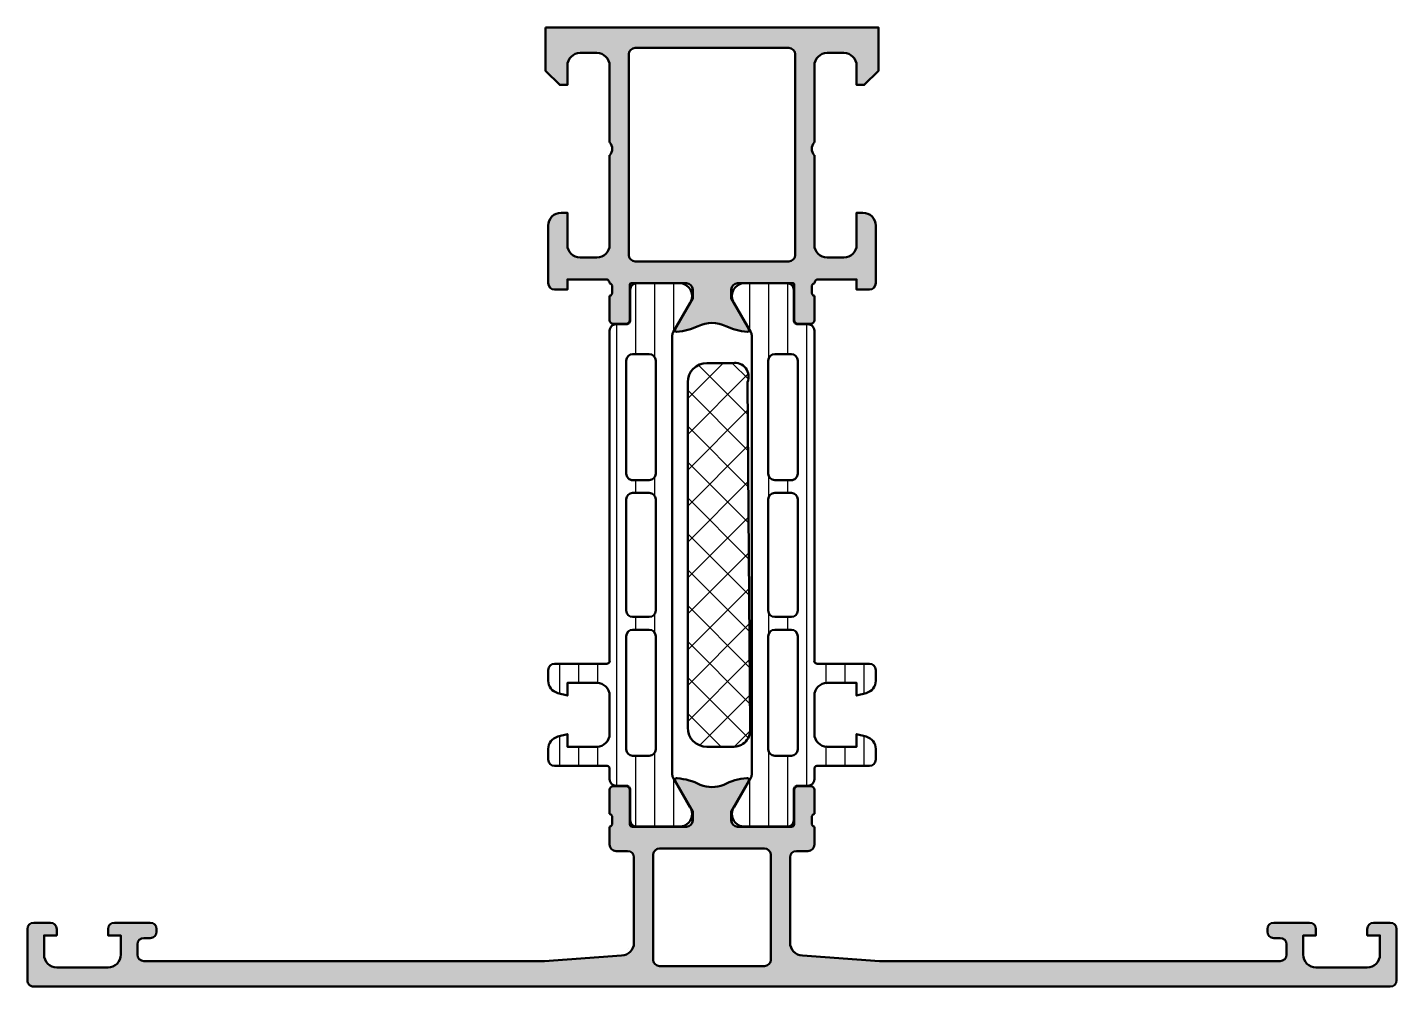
# Model space of a CAD drawing. Extents: x 0 to 107, y 0 to 75.
import ezdxf

# ---------------------------------------------------------------- set-up
doc = ezdxf.new("R2010")
doc.units = 0
for name, color, linetype, lineweight in [('0S-Alu contour', 7, 'Continuous', 50), ('0S-Alu hatch', 252, 'Continuous', 25), ('0S-Plastic contour', 254, 'Continuous', 50), ('0S-Plastic hatch', 253, 'Continuous', 25), ('0S-PT contour', 91, 'Continuous', 50), ('0S-PT hatch', 103, 'Continuous', 25)]:
    doc.layers.add(name, color=color, linetype=linetype, lineweight=lineweight)

# ---------------------------------------------------------------- blocks, each defined once
blk = doc.blocks.new('357490__4FD1E0D5_B835_42A0_99E2_AF206BE9A804_')
at = {"layer": '0S-Alu hatch'}
h = blk.add_hatch(color=256, dxfattribs=at)
edge = h.paths.add_edge_path()
edge.add_arc((46, 11.1), 0.5, 180, 270)
edge.add_line((46, 10.6), (46.9, 10.6))
edge.add_ellipse((46.9, 10.1), major_axis=(-0.5, 0), ratio=1, start_angle=180, end_angle=270, ccw=False)
edge.add_line((47.4, 10.1), (47.4, 3.42))
edge.add_ellipse((46.4, 3.43), major_axis=(-1, 0), ratio=1, start_angle=92.2039, end_angle=179.3332, ccw=False)
edge.add_line((46.44, 2.43), (40.4, 2))
edge.add_line((40.4, 2), (9.1, 2))
edge.add_ellipse((9.1, 2.5), major_axis=(-0.5, 0), ratio=1, start_angle=0, end_angle=90, ccw=False)
edge.add_line((8.6, 2.5), (8.6, 3.3))
edge.add_ellipse((9.1, 3.3), major_axis=(-0.5, 0), ratio=1, start_angle=270.004, end_angle=359.996, ccw=False)
edge.add_line((9.1, 3.8), (9.6, 3.8))
edge.add_arc((9.6, 4.3), 0.5, 270, 360)
edge.add_line((10.1, 4.3), (10.1, 4.5))
edge.add_arc((9.6, 4.5), 0.5, 0, 90)
edge.add_line((9.6, 5), (6.8, 5))
edge.add_arc((6.8, 4.5), 0.5, 90.0063, 179.9937)
edge.add_line((6.3, 4.5), (6.3, 4))
edge.add_line((6.3, 4), (7.3, 4))
edge.add_line((7.3, 4), (7.3, 2.5))
edge.add_ellipse((6.3, 2.5), major_axis=(-1, 0), ratio=1, start_angle=90, end_angle=180, ccw=False)
edge.add_line((6.3, 1.5), (2.3, 1.5))
edge.add_ellipse((2.3, 2.5), major_axis=(-1, 0), ratio=1, start_angle=0.0025, end_angle=89.9975, ccw=False)
edge.add_line((1.3, 2.5), (1.3, 4))
edge.add_line((1.3, 4), (2.3, 4))
edge.add_line((2.3, 4), (2.3, 4.5))
edge.add_arc((1.8, 4.5), 0.5, 0, 90)
edge.add_line((1.8, 5), (0.5, 5))
edge.add_arc((0.5, 4.5), 0.5, 90, 180)
edge.add_line((0, 4.5), (0, 0.5))
edge.add_arc((0.5, 0.5), 0.5, 180, 270.0015)
edge.add_line((0.5, 0), (106.5, 0))
edge.add_arc((106.5, 0.5), 0.5, 270, 360)
edge.add_line((107, 0.5), (107, 4.5))
edge.add_arc((106.5, 4.5), 0.5, 0, 90)
edge.add_line((106.5, 5), (105.2, 5))
edge.add_arc((105.2, 4.5), 0.5, 90, 180)
edge.add_line((104.7, 4.5), (104.7, 4))
edge.add_line((104.7, 4), (105.7, 4))
edge.add_line((105.7, 4), (105.7, 2.5))
edge.add_ellipse((104.7, 2.5), major_axis=(-1, 0), ratio=1, start_angle=90, end_angle=180, ccw=False)
edge.add_line((104.7, 1.5), (100.7, 1.5))
edge.add_ellipse((100.7, 2.5), major_axis=(-1, 0), ratio=1, start_angle=0, end_angle=90, ccw=False)
edge.add_line((99.7, 2.5), (99.7, 4))
edge.add_line((99.7, 4), (100.7, 4))
edge.add_line((100.7, 4), (100.7, 4.5))
edge.add_arc((100.2, 4.5), 0.5, 0, 90)
edge.add_line((100.2, 5), (97.4, 5))
edge.add_arc((97.4, 4.5), 0.5, 90, 180)
edge.add_line((96.9, 4.5), (96.9, 4.3))
edge.add_arc((97.4, 4.3), 0.5, 180, 270)
edge.add_line((97.4, 3.8), (97.9, 3.8))
edge.add_ellipse((97.9, 3.3), major_axis=(-0.5, 0), ratio=1, start_angle=180, end_angle=270, ccw=False)
edge.add_line((98.4, 3.3), (98.4, 2.5))
edge.add_ellipse((97.9, 2.5), major_axis=(-0.5, 0), ratio=1, start_angle=90, end_angle=180, ccw=False)
edge.add_line((97.9, 2), (66.6, 2))
edge.add_line((66.6, 2), (60.56, 2.43))
edge.add_ellipse((60.6, 3.43), major_axis=(-1, 0), ratio=1, start_angle=0, end_angle=87.7961, ccw=False)
edge.add_line((59.6, 3.43), (59.6, 10.1))
edge.add_ellipse((60.1, 10.1), major_axis=(-0.5, 0), ratio=1, start_angle=270, end_angle=360, ccw=False)
edge.add_line((60.1, 10.6), (61, 10.6))
edge.add_arc((61, 11.1), 0.5, 270, 360)
edge.add_line((61.5, 11.1), (61.5, 12.5))
edge.add_ellipse((61.58, 12.77), major_axis=(-0.279, 0), ratio=1, start_angle=-1.1625, end_angle=73.5754, ccw=False)
edge.add_line((61.3, 12.77), (61.3, 13.23))
edge.add_ellipse((61.58, 13.23), major_axis=(-0.279, 0), ratio=1, start_angle=-73.5754, end_angle=1.1629, ccw=False)
edge.add_line((61.5, 13.5), (61.5, 15.38))
edge.add_arc((61.2, 15.38), 0.3, 0, 90)
edge.add_line((61.2, 15.68), (60.22, 15.68))
edge.add_arc((60.22, 15.38), 0.3, 90, 180)
edge.add_line((59.92, 15.38), (59.92, 12.7))
edge.add_ellipse((59.72, 12.7), major_axis=(-0.2, 0), ratio=1, start_angle=90, end_angle=180, ccw=False)
edge.add_line((59.72, 12.5), (55.5, 12.5))
edge.add_ellipse((55.5, 13), major_axis=(-0.5, 0), ratio=1, start_angle=0, end_angle=90, ccw=False)
edge.add_line((55, 13), (55, 13.7))
edge.add_line((55, 13.7), (56.39, 16.1))
edge.add_arc((56.26, 16.16), 0.137, 334.9501, 464.9239)
edge.add_arc((56.66, 11.3), 5.02, 94.9768, 116.5946)
edge.add_ellipse((53.5, 18), major_axis=(-2.4, 0), ratio=1, start_angle=67.5, end_angle=112.5, ccw=False)
edge.add_arc((50.38, 11.44), 4.87, 63.0715, 85.3566)
edge.add_arc((50.73, 16.16), 0.135, 73.6284, 206.4975)
edge.add_line((50.61, 16.1), (52, 13.7))
edge.add_line((52, 13.7), (52, 13))
edge.add_ellipse((51.5, 13), major_axis=(-0.5, 0), ratio=1, start_angle=90.0001, end_angle=180, ccw=False)
edge.add_line((51.5, 12.5), (47.28, 12.5))
edge.add_ellipse((47.28, 12.7), major_axis=(-0.2, 0), ratio=1, start_angle=0, end_angle=90.0001, ccw=False)
edge.add_line((47.08, 12.7), (47.08, 15.38))
edge.add_arc((46.78, 15.38), 0.3, 0, 90)
edge.add_line((46.78, 15.68), (45.8, 15.68))
edge.add_arc((45.8, 15.38), 0.3, 90, 180)
edge.add_line((45.5, 15.38), (45.5, 13.5))
edge.add_ellipse((45.42, 13.23), major_axis=(-0.279, 0), ratio=1, start_angle=178.8371, end_angle=253.5754, ccw=False)
edge.add_line((45.7, 13.23), (45.7, 12.77))
edge.add_ellipse((45.42, 12.77), major_axis=(-0.279, 0), ratio=1, start_angle=106.4246, end_angle=181.1625, ccw=False)
edge.add_line((45.5, 12.5), (45.5, 11.1))
edge = h.paths.add_edge_path()
edge.add_line((48.9, 2.1), (48.9, 10.3))
edge.add_ellipse((49.4, 10.3), major_axis=(-0.5, 0), ratio=1, start_angle=270, end_angle=360, ccw=False)
edge.add_line((49.4, 10.8), (57.6, 10.8))
edge.add_ellipse((57.6, 10.3), major_axis=(-0.5, 0), ratio=1, start_angle=180, end_angle=270, ccw=False)
edge.add_line((58.1, 10.3), (58.1, 2.1))
edge.add_ellipse((57.6, 2.1), major_axis=(-0.5, 0), ratio=1, start_angle=90, end_angle=180, ccw=False)
edge.add_line((57.6, 1.6), (49.4, 1.6))
edge.add_ellipse((49.4, 2.1), major_axis=(-0.5, 0), ratio=1, start_angle=0, end_angle=90, ccw=False)
at = {"layer": '0S-Alu contour', "color": 7}
for points in [[(50.61, 16.1), (52, 13.7), (52, 13)], [(55, 13), (55, 13.7), (56.39, 16.1)], [(45.5, 15.38), (45.5, 13.5)], [(46.78, 15.68), (45.8, 15.68)], [(47.08, 12.7), (47.08, 15.38)], [(59.92, 15.38), (59.92, 12.7)], [(61.2, 15.68), (60.22, 15.68)], [(61.5, 13.5), (61.5, 15.38)], [(45.7, 13.23), (45.7, 12.77)], [(61.3, 12.77), (61.3, 13.23)], [(45.5, 12.5), (45.5, 11.1)], [(51.5, 12.5), (47.28, 12.5)], [(59.72, 12.5), (55.5, 12.5)], [(61.5, 11.1), (61.5, 12.5)], [(49.4, 10.8), (57.6, 10.8)], [(46, 10.6), (46.9, 10.6)], [(47.4, 10.1), (47.4, 3.42)], [(48.9, 2.1), (48.9, 10.3)], [(58.1, 10.3), (58.1, 2.1)], [(59.6, 3.43), (59.6, 10.1)], [(60.1, 10.6), (61, 10.6)], [(0, 4.5), (0, 0.5)], [(1.8, 5), (0.5, 5)], [(1.3, 2.5), (1.3, 4), (2.3, 4), (2.3, 4.5)], [(6.3, 4.5), (6.3, 4), (7.3, 4), (7.3, 2.5)], [(9.6, 5), (6.8, 5)], [(10.1, 4.3), (10.1, 4.5)], [(96.9, 4.5), (96.9, 4.3)], [(100.2, 5), (97.4, 5)], [(99.7, 2.5), (99.7, 4), (100.7, 4), (100.7, 4.5)], [(104.7, 4.5), (104.7, 4), (105.7, 4), (105.7, 2.5)], [(106.5, 5), (105.2, 5)], [(107, 0.5), (107, 4.5)], [(8.6, 2.5), (8.6, 3.3)], [(9.1, 3.8), (9.6, 3.8)], [(97.4, 3.8), (97.9, 3.8)], [(98.4, 3.3), (98.4, 2.5)], [(46.44, 2.43), (40.4, 2), (9.1, 2)], [(97.9, 2), (66.6, 2), (60.56, 2.43)], [(6.3, 1.5), (2.3, 1.5)], [(57.6, 1.6), (49.4, 1.6)], [(104.7, 1.5), (100.7, 1.5)], [(0.5, 0), (106.5, 0)]]:
    blk.add_lwpolyline(points, dxfattribs=at)
for centre, radius, start, end in [((50.73, 16.16), 0.135, 73.6284, 206.4975), ((50.38, 11.44), 4.87, 63.0715, 85.3566), ((56.66, 11.3), 5.02, 94.9768, 116.5946), ((56.26, 16.16), 0.137, 334.9501, 104.9239), ((45.8, 15.38), 0.3, 90, 180), ((46.78, 15.38), 0.3, 0, 90), ((60.22, 15.38), 0.3, 90, 180), ((61.2, 15.38), 0.3, 0, 90), ((46, 11.1), 0.5, 180, 270), ((61, 11.1), 0.5, 270, 0), ((0.5, 4.5), 0.5, 90, 180), ((1.8, 4.5), 0.5, 0, 90), ((6.8, 4.5), 0.5, 90.0063, 179.9937), ((9.6, 4.5), 0.5, 0, 90), ((9.6, 4.3), 0.5, 270, 0), ((97.4, 4.5), 0.5, 90, 180), ((97.4, 4.3), 0.5, 180, 270), ((100.2, 4.5), 0.5, 0, 90), ((105.2, 4.5), 0.5, 90, 180), ((106.5, 4.5), 0.5, 0, 90), ((0.5, 0.5), 0.5, 180, 270.0015), ((106.5, 0.5), 0.5, 270, 0)]:
    blk.add_arc(centre, radius, start, end, dxfattribs=at)
at = {"layer": '0S-Alu contour', "color": 7, "extrusion": (0, 0, -1)}
for centre, radius, start, end in [((-53.5, 18), 2.4, 247.5, 292.5), ((-45.42, 13.23), 0.279, 106.4246, 181.1629), ((-51.5, 13), 0.5, 180, 269.9999), ((-55.5, 13), 0.5, 270, 0), ((-61.58, 13.23), 0.279, 358.8371, 73.5754), ((-45.42, 12.77), 0.279, 178.8375, 253.5754), ((-47.28, 12.7), 0.2, 269.9999, 0), ((-59.72, 12.7), 0.2, 180, 270), ((-61.58, 12.77), 0.279, 286.4246, 1.1625), ((-49.4, 10.3), 0.5, 0, 90), ((-57.6, 10.3), 0.5, 90, 180), ((-46.9, 10.1), 0.5, 90, 180), ((-60.1, 10.1), 0.5, 0, 90), ((-9.1, 3.3), 0.5, 0.004, 89.996), ((-46.4, 3.43), 1, 180.6668, 267.7961), ((-60.6, 3.43), 1, 272.2039, 0), ((-97.9, 3.3), 0.5, 90, 180), ((-2.3, 2.5), 1, 270.0025, 359.9975), ((-6.3, 2.5), 1, 180, 270), ((-9.1, 2.5), 0.5, 270, 0), ((-97.9, 2.5), 0.5, 180, 270), ((-100.7, 2.5), 1, 270, 0), ((-104.7, 2.5), 1, 180, 270), ((-49.4, 2.1), 0.5, 270, 0), ((-57.6, 2.1), 0.5, 180, 270)]:
    blk.add_arc(centre, radius, start, end, dxfattribs=at)
blk = doc.blocks.new('284027__594033E1_4A6B_4FFE_96AC_2A7843C08947___820F5DB9_46E0_44D7_868A_A08F9F02D66C_')
at = {"layer": '0S-Plastic hatch'}
h = blk.add_hatch(dxfattribs=at)
h.set_pattern_fill('ANSI31', color=256, scale=0.468, angle=45, style=0)
edge = h.paths.add_edge_path()
edge.add_line((56.6, 50.93), (56.6, 16.57))
edge.add_ellipse((56.1, 16.57), major_axis=(-0.5, 0), ratio=1, start_angle=150.0021, end_angle=180.0018, ccw=False)
edge.add_line((56.53, 16.32), (55.22, 14.04))
edge.add_arc((56.06, 13.5), 1, 147.2751, 261.8205)
edge.add_line((55.91, 12.51), (59.39, 12.51))
edge.add_arc((59.39, 13.01), 0.5, 270.0021, 360.01)
edge.add_line((59.89, 13.01), (59.89, 15.41))
edge.add_ellipse((60.19, 15.41), major_axis=(-0.3, 0), ratio=1, start_angle=-89.998, end_angle=0.01, ccw=False)
edge.add_line((60.19, 15.71), (61, 15.71))
edge.add_arc((61, 16.21), 0.5, 270.002, 360.0024)
edge.add_line((61.5, 16.21), (61.5, 17.05))
edge.add_ellipse((61.7, 17.05), major_axis=(-0.2, 0), ratio=1, start_angle=270, end_angle=360, ccw=False)
edge.add_line((61.7, 17.25), (65.8, 17.25))
edge.add_arc((65.8, 17.75), 0.5, 270, 360)
edge.add_line((66.3, 17.75), (66.3, 18.58))
edge.add_arc((65.3, 18.58), 1, 0, 75)
edge.add_line((65.56, 19.55), (64.8, 19.75))
edge.add_line((64.8, 19.75), (64.8, 18.75))
edge.add_line((64.8, 18.75), (62.5, 18.75))
edge.add_ellipse((62.5, 19.76), major_axis=(-1, 0), ratio=1, start_angle=0.2341, end_angle=89.9025, ccw=False)
edge.add_line((61.5, 19.75), (61.5, 22.75))
edge.add_ellipse((62.5, 22.75), major_axis=(-1, 0), ratio=1, start_angle=270.0975, end_angle=359.7701, ccw=False)
edge.add_line((62.5, 23.75), (64.8, 23.75))
edge.add_line((64.8, 23.75), (64.8, 22.75))
edge.add_line((64.8, 22.75), (65.56, 22.95))
edge.add_arc((65.3, 23.92), 1, 285, 360)
edge.add_line((66.3, 23.92), (66.3, 24.75))
edge.add_arc((65.8, 24.75), 0.5, 0, 90)
edge.add_line((65.8, 25.25), (61.7, 25.25))
edge.add_ellipse((61.7, 25.46), major_axis=(-0.204, 0), ratio=1, start_angle=1.1559, end_angle=89.5149, ccw=False)
edge.add_line((61.5, 25.45), (61.5, 51.29))
edge.add_arc((61, 51.29), 0.5, 0.0001, 90.002)
edge.add_line((61, 51.79), (60.19, 51.79))
edge.add_ellipse((60.19, 52.09), major_axis=(-0.3, 0), ratio=1, start_angle=-0.0058, end_angle=90.002, ccw=False)
edge.add_line((59.89, 52.09), (59.89, 54.49))
edge.add_arc((59.39, 54.49), 0.5, 359.9942, 450.0021)
edge.add_line((59.39, 54.99), (55.91, 54.99))
edge.add_arc((56.06, 54), 1, 98.1837, 212.7291)
edge.add_line((55.21, 53.46), (56.53, 51.18))
edge.add_ellipse((56.1, 50.93), major_axis=(-0.5, 0), ratio=1, start_angle=180.0018, end_angle=210.0021, ccw=False)
edge = h.paths.add_edge_path()
edge.add_ellipse((58.4, 48.95), major_axis=(-0.5, 0), ratio=1, start_angle=270, end_angle=360, ccw=False)
edge.add_line((58.4, 49.45), (59.7, 49.45))
edge.add_ellipse((59.7, 48.95), major_axis=(-0.5, 0), ratio=1, start_angle=180, end_angle=270, ccw=False)
edge.add_line((60.2, 48.95), (60.2, 40.1))
edge.add_ellipse((59.7, 40.1), major_axis=(-0.5, 0), ratio=1, start_angle=89.9981, end_angle=180, ccw=False)
edge.add_line((59.7, 39.6), (58.4, 39.6))
edge.add_ellipse((58.4, 40.1), major_axis=(-0.5, 0), ratio=1, start_angle=0, end_angle=90, ccw=False)
edge.add_line((57.9, 40.1), (57.9, 48.95))
edge = h.paths.add_edge_path()
edge.add_line((57.9, 29.4), (57.9, 38.1))
edge.add_ellipse((58.4, 38.1), major_axis=(-0.5, 0), ratio=1, start_angle=270, end_angle=360, ccw=False)
edge.add_line((58.4, 38.6), (59.7, 38.6))
edge.add_ellipse((59.7, 38.1), major_axis=(-0.5, 0), ratio=1, start_angle=180, end_angle=270, ccw=False)
edge.add_line((60.2, 38.1), (60.2, 29.4))
edge.add_ellipse((59.7, 29.4), major_axis=(-0.5, 0), ratio=1, start_angle=90, end_angle=180, ccw=False)
edge.add_line((59.7, 28.9), (58.4, 28.9))
edge.add_ellipse((58.4, 29.4), major_axis=(-0.5, 0), ratio=1, start_angle=0, end_angle=90, ccw=False)
edge = h.paths.add_edge_path()
edge.add_line((57.9, 18.55), (57.9, 27.4))
edge.add_ellipse((58.4, 27.4), major_axis=(-0.5, 0), ratio=1, start_angle=270, end_angle=360, ccw=False)
edge.add_line((58.4, 27.9), (59.7, 27.9))
edge.add_ellipse((59.7, 27.4), major_axis=(-0.5, 0), ratio=1, start_angle=180, end_angle=270, ccw=False)
edge.add_line((60.2, 27.4), (60.2, 18.55))
edge.add_ellipse((59.7, 18.55), major_axis=(-0.5, 0), ratio=1, start_angle=90, end_angle=180, ccw=False)
edge.add_line((59.7, 18.05), (58.4, 18.05))
edge.add_ellipse((58.4, 18.55), major_axis=(-0.5, 0), ratio=1, start_angle=0, end_angle=90, ccw=False)
at = {"layer": '0S-Alu contour', "color": 7}
for points in [[(58.4, 49.45), (59.7, 49.45)], [(57.9, 40.1), (57.9, 48.95)], [(60.2, 48.95), (60.2, 40.1)], [(59.7, 39.6), (58.4, 39.6)], [(58.4, 38.6), (59.7, 38.6)], [(57.9, 29.4), (57.9, 38.1)], [(60.2, 38.1), (60.2, 29.4)], [(59.7, 28.9), (58.4, 28.9)], [(58.4, 27.9), (59.7, 27.9)], [(57.9, 18.55), (57.9, 27.4)], [(60.2, 27.4), (60.2, 18.55)], [(59.7, 18.05), (58.4, 18.05)]]:
    blk.add_lwpolyline(points, dxfattribs=at)
at = {"layer": '0S-Alu contour', "color": 7, "extrusion": (0, 0, -1)}
for centre, start, end in [((-58.4, 48.95), 0, 90), ((-59.7, 48.95), 90, 180), ((-58.4, 40.1), 270, 0), ((-59.7, 40.1), 180, 270.0019), ((-58.4, 38.1), 0, 90), ((-59.7, 38.1), 90, 180), ((-58.4, 29.4), 270, 0), ((-59.7, 29.4), 180, 270), ((-58.4, 27.4), 0, 90), ((-59.7, 27.4), 90, 180), ((-58.4, 18.55), 270, 0), ((-59.7, 18.55), 180, 270)]:
    blk.add_arc(centre, 0.5, start, end, dxfattribs=at)
at = {"layer": '0S-Plastic contour', "color": 7}
for points in [[(59.39, 54.99), (55.91, 54.99)], [(59.89, 52.09), (59.89, 54.49)], [(55.21, 53.46), (56.53, 51.18)], [(61, 51.79), (60.19, 51.79)], [(56.6, 50.93), (56.6, 16.57)], [(61.5, 25.45), (61.5, 51.29)], [(65.8, 25.25), (61.7, 25.25)], [(66.3, 23.92), (66.3, 24.75)], [(62.5, 23.75), (64.8, 23.75), (64.8, 22.75), (65.56, 22.95)], [(61.5, 19.75), (61.5, 22.75)], [(65.56, 19.55), (64.8, 19.75), (64.8, 18.75), (62.5, 18.75)], [(66.3, 17.75), (66.3, 18.58)], [(61.7, 17.25), (65.8, 17.25)], [(56.53, 16.32), (55.22, 14.04)], [(61.5, 16.21), (61.5, 17.05)], [(59.89, 13.01), (59.89, 15.41)], [(60.19, 15.71), (61, 15.71)], [(55.91, 12.51), (59.39, 12.51)]]:
    blk.add_lwpolyline(points, dxfattribs=at)
for centre, radius, start, end in [((56.06, 54), 1, 98.1837, 212.7291), ((59.39, 54.49), 0.5, 359.9942, 90.0021), ((61, 51.29), 0.5, 0.0001, 90.002), ((65.8, 24.75), 0.5, 0, 90), ((65.3, 23.92), 1, 285, 0), ((65.3, 18.58), 1, 0, 75), ((65.8, 17.75), 0.5, 270, 0), ((61, 16.21), 0.5, 270.002, 0.0024), ((56.06, 13.5), 1, 147.2751, 261.8205), ((59.39, 13.01), 0.5, 270.0021, 0.01)]:
    blk.add_arc(centre, radius, start, end, dxfattribs=at)
at = {"layer": '0S-Plastic contour', "color": 7, "extrusion": (0, 0, -1)}
for centre, radius, start, end in [((-60.19, 52.09), 0.3, 269.998, 0.0058), ((-56.1, 50.93), 0.5, 149.9979, 179.9982), ((-61.7, 25.46), 0.204, 270.4851, 358.8441), ((-62.5, 22.75), 1, 0.2299, 89.9025), ((-62.5, 19.76), 1, 270.0975, 359.7659), ((-61.7, 17.05), 0.2, 0, 90), ((-56.1, 16.57), 0.5, 179.9982, 209.9979), ((-60.19, 15.41), 0.3, 359.99, 89.998)]:
    blk.add_arc(centre, radius, start, end, dxfattribs=at)
blk = doc.blocks.new('284027__5D5212AD_F1CE_4402_9CA4_76E02D1E4735___3F1AD504_7A04_415C_A891_40E88EA0BA41_')
at = {"layer": '0S-Plastic hatch'}
h = blk.add_hatch(dxfattribs=at)
h.set_pattern_fill('ANSI31', color=256, scale=0.468, angle=45, style=0)
edge = h.paths.add_edge_path()
edge.add_line((45.5, 51.29), (45.5, 25.45))
edge.add_ellipse((45.3, 25.46), major_axis=(-0.204, 0), ratio=1, start_angle=90.4851, end_angle=178.8441, ccw=False)
edge.add_line((45.3, 25.25), (41.2, 25.25))
edge.add_arc((41.2, 24.75), 0.5, 90, 180)
edge.add_line((40.7, 24.75), (40.7, 23.92))
edge.add_arc((41.7, 23.92), 1, 180, 255)
edge.add_line((41.44, 22.95), (42.2, 22.75))
edge.add_line((42.2, 22.75), (42.2, 23.75))
edge.add_line((42.2, 23.75), (44.5, 23.75))
edge.add_ellipse((44.5, 22.75), major_axis=(-1, 0), ratio=1, start_angle=180.2299, end_angle=269.9025, ccw=False)
edge.add_line((45.5, 22.75), (45.5, 19.75))
edge.add_ellipse((44.5, 19.76), major_axis=(-1, 0), ratio=1, start_angle=90.0975, end_angle=179.7659, ccw=False)
edge.add_line((44.5, 18.75), (42.2, 18.75))
edge.add_line((42.2, 18.75), (42.2, 19.75))
edge.add_line((42.2, 19.75), (41.44, 19.55))
edge.add_arc((41.7, 18.58), 1, 105, 180)
edge.add_line((40.7, 18.58), (40.7, 17.75))
edge.add_arc((41.2, 17.75), 0.5, 180, 270)
edge.add_line((41.2, 17.25), (45.3, 17.25))
edge.add_ellipse((45.3, 17.05), major_axis=(-0.2, 0), ratio=1, start_angle=180, end_angle=270, ccw=False)
edge.add_line((45.5, 17.05), (45.5, 16.21))
edge.add_arc((46, 16.21), 0.5, 179.9976, 269.998)
edge.add_line((46, 15.71), (46.81, 15.71))
edge.add_ellipse((46.81, 15.41), major_axis=(-0.3, 0), ratio=1, start_angle=179.99, end_angle=269.998, ccw=False)
edge.add_line((47.11, 15.41), (47.11, 13.01))
edge.add_arc((47.61, 13.01), 0.5, 179.99, 269.9979)
edge.add_line((47.61, 12.51), (51.09, 12.51))
edge.add_arc((50.94, 13.5), 1, 278.1795, 392.7249)
edge.add_line((51.78, 14.04), (50.47, 16.32))
edge.add_ellipse((50.9, 16.57), major_axis=(-0.5, 0), ratio=1, start_angle=-0.0018, end_angle=29.9979, ccw=False)
edge.add_line((50.4, 16.57), (50.4, 50.93))
edge.add_ellipse((50.9, 50.93), major_axis=(-0.5, 0), ratio=1, start_angle=329.9979, end_angle=359.9982, ccw=False)
edge.add_line((50.47, 51.18), (51.79, 53.46))
edge.add_arc((50.94, 54), 1, 327.2709, 441.8163)
edge.add_line((51.09, 54.99), (47.61, 54.99))
edge.add_arc((47.61, 54.49), 0.5, 89.9979, 180.0058)
edge.add_line((47.11, 54.49), (47.11, 52.09))
edge.add_ellipse((46.81, 52.09), major_axis=(-0.3, 0), ratio=1, start_angle=89.998, end_angle=180.0058, ccw=False)
edge.add_line((46.81, 51.79), (46, 51.79))
edge.add_arc((46, 51.29), 0.5, 89.998, 179.9999)
edge = h.paths.add_edge_path()
edge.add_line((46.8, 40.1), (46.8, 48.95))
edge.add_ellipse((47.3, 48.95), major_axis=(-0.5, 0), ratio=1, start_angle=270, end_angle=360, ccw=False)
edge.add_line((47.3, 49.45), (48.6, 49.45))
edge.add_ellipse((48.6, 48.95), major_axis=(-0.5, 0), ratio=1, start_angle=180, end_angle=270, ccw=False)
edge.add_line((49.1, 48.95), (49.1, 40.1))
edge.add_ellipse((48.6, 40.1), major_axis=(-0.5, 0), ratio=1, start_angle=90, end_angle=180, ccw=False)
edge.add_line((48.6, 39.6), (47.3, 39.6))
edge.add_ellipse((47.3, 40.1), major_axis=(-0.5, 0), ratio=1, start_angle=0, end_angle=90.0019, ccw=False)
edge = h.paths.add_edge_path()
edge.add_ellipse((47.3, 29.4), major_axis=(-0.5, 0), ratio=1, start_angle=0, end_angle=90, ccw=False)
edge.add_line((46.8, 29.4), (46.8, 38.1))
edge.add_ellipse((47.3, 38.1), major_axis=(-0.5, 0), ratio=1, start_angle=270, end_angle=360, ccw=False)
edge.add_line((47.3, 38.6), (48.6, 38.6))
edge.add_ellipse((48.6, 38.1), major_axis=(-0.5, 0), ratio=1, start_angle=180, end_angle=270, ccw=False)
edge.add_line((49.1, 38.1), (49.1, 29.4))
edge.add_ellipse((48.6, 29.4), major_axis=(-0.5, 0), ratio=1, start_angle=90, end_angle=180, ccw=False)
edge.add_line((48.6, 28.9), (47.3, 28.9))
edge = h.paths.add_edge_path()
edge.add_line((49.1, 27.4), (49.1, 18.55))
edge.add_ellipse((48.6, 18.55), major_axis=(-0.5, 0), ratio=1, start_angle=90, end_angle=180, ccw=False)
edge.add_line((48.6, 18.05), (47.3, 18.05))
edge.add_ellipse((47.3, 18.55), major_axis=(-0.5, 0), ratio=1, start_angle=0, end_angle=90, ccw=False)
edge.add_line((46.8, 18.55), (46.8, 27.4))
edge.add_ellipse((47.3, 27.4), major_axis=(-0.5, 0), ratio=1, start_angle=270, end_angle=360, ccw=False)
edge.add_line((47.3, 27.9), (48.6, 27.9))
edge.add_ellipse((48.6, 27.4), major_axis=(-0.5, 0), ratio=1, start_angle=180, end_angle=270, ccw=False)
at = {"layer": '0S-Alu contour', "color": 7}
for points in [[(47.3, 49.45), (48.6, 49.45)], [(46.8, 40.1), (46.8, 48.95)], [(49.1, 48.95), (49.1, 40.1)], [(48.6, 39.6), (47.3, 39.6)], [(47.3, 38.6), (48.6, 38.6)], [(46.8, 29.4), (46.8, 38.1)], [(49.1, 38.1), (49.1, 29.4)], [(48.6, 28.9), (47.3, 28.9)], [(47.3, 27.9), (48.6, 27.9)], [(46.8, 18.55), (46.8, 27.4)], [(49.1, 27.4), (49.1, 18.55)], [(48.6, 18.05), (47.3, 18.05)]]:
    blk.add_lwpolyline(points, dxfattribs=at)
at = {"layer": '0S-Alu contour', "color": 7, "extrusion": (0, 0, -1)}
for centre, start, end in [((-47.3, 48.95), 0, 90), ((-48.6, 48.95), 90, 180), ((-47.3, 40.1), 269.9981, 0), ((-48.6, 40.1), 180, 270), ((-47.3, 38.1), 0, 90), ((-48.6, 38.1), 90, 180), ((-47.3, 29.4), 270, 0), ((-48.6, 29.4), 180, 270), ((-47.3, 27.4), 0, 90), ((-48.6, 27.4), 90, 180), ((-47.3, 18.55), 270, 0), ((-48.6, 18.55), 180, 270)]:
    blk.add_arc(centre, 0.5, start, end, dxfattribs=at)
at = {"layer": '0S-Plastic contour', "color": 7}
for points in [[(51.09, 54.99), (47.61, 54.99)], [(47.11, 54.49), (47.11, 52.09)], [(50.47, 51.18), (51.79, 53.46)], [(46.81, 51.79), (46, 51.79)], [(45.5, 51.29), (45.5, 25.45)], [(50.4, 16.57), (50.4, 50.93)], [(40.7, 24.75), (40.7, 23.92)], [(45.3, 25.25), (41.2, 25.25)], [(41.44, 22.95), (42.2, 22.75), (42.2, 23.75), (44.5, 23.75)], [(45.5, 22.75), (45.5, 19.75)], [(44.5, 18.75), (42.2, 18.75), (42.2, 19.75), (41.44, 19.55)], [(40.7, 18.58), (40.7, 17.75)], [(41.2, 17.25), (45.3, 17.25)], [(45.5, 17.05), (45.5, 16.21)], [(51.78, 14.04), (50.47, 16.32)], [(46, 15.71), (46.81, 15.71)], [(47.11, 15.41), (47.11, 13.01)], [(47.61, 12.51), (51.09, 12.51)]]:
    blk.add_lwpolyline(points, dxfattribs=at)
for centre, radius, start, end in [((47.61, 54.49), 0.5, 89.9979, 180.0058), ((50.94, 54), 1, 327.2709, 81.8163), ((46, 51.29), 0.5, 89.998, 179.9999), ((41.2, 24.75), 0.5, 90, 180), ((41.7, 23.92), 1, 180, 255), ((41.7, 18.58), 1, 105, 180), ((41.2, 17.75), 0.5, 180, 270), ((46, 16.21), 0.5, 179.9976, 269.998), ((50.94, 13.5), 1, 278.1795, 32.7249), ((47.61, 13.01), 0.5, 179.99, 269.9979)]:
    blk.add_arc(centre, radius, start, end, dxfattribs=at)
at = {"layer": '0S-Plastic contour', "color": 7, "extrusion": (0, 0, -1)}
for centre, radius, start, end in [((-46.81, 52.09), 0.3, 179.9942, 270.002), ((-50.9, 50.93), 0.5, 0.0018, 30.0021), ((-45.3, 25.46), 0.204, 181.1559, 269.5149), ((-44.5, 22.75), 1, 90.0975, 179.7701), ((-44.5, 19.76), 1, 180.2341, 269.9025), ((-45.3, 17.05), 0.2, 90, 180), ((-50.9, 16.57), 0.5, 330.0021, 0.0018), ((-46.81, 15.41), 0.3, 90.002, 180.01)]:
    blk.add_arc(centre, radius, start, end, dxfattribs=at)
blk = doc.blocks.new('345280__B96774F8_BD07_48FE_AABF_AD569EFC9753_')
at = {"layer": '0S-Alu hatch'}
h = blk.add_hatch(color=256, dxfattribs=at)
edge = h.paths.add_edge_path()
edge.add_line((40.5, 75), (40.5, 71.6))
edge.add_line((40.5, 71.6), (41.6, 70.5))
edge.add_line((41.6, 70.5), (42.2, 70.5))
edge.add_line((42.2, 70.5), (42.2, 72))
edge.add_ellipse((43.2, 72), major_axis=(-1, 0), ratio=1, start_angle=270, end_angle=360, ccw=False)
edge.add_line((43.2, 73), (44.5, 73))
edge.add_ellipse((44.5, 72), major_axis=(-1, 0), ratio=1, start_angle=180, end_angle=269.9969, ccw=False)
edge.add_line((45.5, 72), (45.5, 66))
edge.add_ellipse((44.98, 65.5), major_axis=(-0.725, 0), ratio=1, start_angle=136.3884, end_angle=223.6116, ccw=False)
edge.add_line((45.5, 65), (45.5, 58))
edge.add_ellipse((44.5, 58), major_axis=(-1, 0), ratio=1, start_angle=90, end_angle=180, ccw=False)
edge.add_line((44.5, 57), (43.2, 57))
edge.add_ellipse((43.2, 58), major_axis=(-1, 0), ratio=1, start_angle=0, end_angle=90, ccw=False)
edge.add_line((42.2, 58), (42.2, 60.5))
edge.add_line((42.2, 60.5), (41.7, 60.5))
edge.add_arc((41.7, 59.5), 1, 90, 180.0008)
edge.add_line((40.7, 59.5), (40.7, 55))
edge.add_arc((41.2, 55), 0.5, 180.0008, 269.9996)
edge.add_line((41.2, 54.5), (42.2, 54.5))
edge.add_line((42.2, 54.5), (42.2, 55.3))
edge.add_line((42.2, 55.3), (45.2, 55.3))
edge.add_ellipse((45.2, 55), major_axis=(-0.3, 0), ratio=1, start_angle=180, end_angle=270.0359, ccw=False)
edge.add_ellipse((45.42, 54.73), major_axis=(-0.279, 0), ratio=1, start_angle=178.8354, end_angle=253.5801, ccw=False)
edge.add_line((45.7, 54.73), (45.7, 54.27))
edge.add_ellipse((45.42, 54.27), major_axis=(-0.279, 0), ratio=1, start_angle=106.4246, end_angle=181.1629, ccw=False)
edge.add_line((45.5, 54), (45.5, 52.12))
edge.add_arc((45.8, 52.12), 0.3, 180, 270)
edge.add_line((45.8, 51.82), (46.78, 51.82))
edge.add_arc((46.78, 52.12), 0.3, 270, 360)
edge.add_line((47.08, 52.12), (47.08, 54.88))
edge.add_ellipse((47.2, 54.88), major_axis=(-0.12, 0), ratio=1, start_angle=270, end_angle=360, ccw=False)
edge.add_line((47.2, 55), (51.5, 55))
edge.add_ellipse((51.5, 54.5), major_axis=(-0.5, 0), ratio=1, start_angle=180, end_angle=270, ccw=False)
edge.add_line((52, 54.5), (52, 53.8))
edge.add_line((52, 53.8), (50.62, 51.41))
edge.add_arc((50.74, 51.34), 0.139, 150.0001, 274.1948)
edge.add_arc((50.41, 55.85), 4.66, 274.1948, 295.571)
edge.add_ellipse((53.5, 49.39), major_axis=(-2.5, 0), ratio=1, start_angle=244.429, end_angle=295.571, ccw=False)
edge.add_arc((56.59, 55.85), 4.66, 244.429, 265.8052)
edge.add_arc((56.26, 51.34), 0.139, 265.8052, 389.9999)
edge.add_line((56.38, 51.41), (55, 53.8))
edge.add_line((55, 53.8), (55, 54.5))
edge.add_ellipse((55.5, 54.5), major_axis=(-0.5, 0), ratio=1, start_angle=270.0001, end_angle=360, ccw=False)
edge.add_line((55.5, 55), (59.8, 55))
edge.add_ellipse((59.8, 54.88), major_axis=(-0.12, 0), ratio=1, start_angle=180, end_angle=270.0001, ccw=False)
edge.add_line((59.92, 54.88), (59.92, 52.12))
edge.add_arc((60.22, 52.12), 0.3, 180, 270)
edge.add_line((60.22, 51.82), (61.2, 51.82))
edge.add_arc((61.2, 52.12), 0.3, 270, 360)
edge.add_line((61.5, 52.12), (61.5, 54))
edge.add_ellipse((61.58, 54.27), major_axis=(-0.279, 0), ratio=1, start_angle=-1.1629, end_angle=73.5754, ccw=False)
edge.add_line((61.3, 54.27), (61.3, 54.73))
edge.add_ellipse((61.58, 54.73), major_axis=(-0.279, 0), ratio=1, start_angle=-73.5801, end_angle=1.1646, ccw=False)
edge.add_ellipse((61.8, 55), major_axis=(-0.3, 0), ratio=1, start_angle=270, end_angle=360, ccw=False)
edge.add_line((61.8, 55.3), (64.8, 55.3))
edge.add_line((64.8, 55.3), (64.8, 54.5))
edge.add_line((64.8, 54.5), (65.8, 54.5))
edge.add_arc((65.8, 55), 0.5, 270.0004, 359.9992)
edge.add_line((66.3, 55), (66.3, 59.5))
edge.add_arc((65.3, 59.5), 1, 359.9992, 450)
edge.add_line((65.3, 60.5), (64.8, 60.5))
edge.add_line((64.8, 60.5), (64.8, 58))
edge.add_ellipse((63.8, 58), major_axis=(-1, 0), ratio=1, start_angle=90, end_angle=180, ccw=False)
edge.add_line((63.8, 57), (62.5, 57))
edge.add_ellipse((62.5, 58), major_axis=(-1, 0), ratio=1, start_angle=0, end_angle=90, ccw=False)
edge.add_line((61.5, 58), (61.5, 65))
edge.add_ellipse((62.02, 65.5), major_axis=(-0.725, 0), ratio=1, start_angle=-43.6116, end_angle=43.6116, ccw=False)
edge.add_line((61.5, 66), (61.5, 72))
edge.add_ellipse((62.5, 72), major_axis=(-1, 0), ratio=1, start_angle=270, end_angle=360, ccw=False)
edge.add_line((62.5, 73), (63.8, 73))
edge.add_ellipse((63.8, 72), major_axis=(-1, 0), ratio=1, start_angle=180, end_angle=270, ccw=False)
edge.add_line((64.8, 72), (64.8, 70.5))
edge.add_line((64.8, 70.5), (65.4, 70.5))
edge.add_line((65.4, 70.5), (66.5, 71.6))
edge.add_line((66.5, 71.6), (66.5, 75))
edge.add_line((66.5, 75), (40.5, 75))
edge = h.paths.add_edge_path()
edge.add_ellipse((59.5, 72.9), major_axis=(-0.5, 0), ratio=1, start_angle=180, end_angle=270, ccw=False)
edge.add_line((60, 72.9), (60, 57.2))
edge.add_ellipse((59.5, 57.2), major_axis=(-0.5, 0), ratio=1, start_angle=90, end_angle=180, ccw=False)
edge.add_line((59.5, 56.7), (47.5, 56.7))
edge.add_ellipse((47.5, 57.2), major_axis=(-0.5, 0), ratio=1, start_angle=0, end_angle=90, ccw=False)
edge.add_line((47, 57.2), (47, 72.9))
edge.add_ellipse((47.5, 72.9), major_axis=(-0.5, 0), ratio=1, start_angle=270, end_angle=359.9997, ccw=False)
edge.add_line((47.5, 73.4), (59.5, 73.4))
at = {"layer": '0S-Alu contour', "color": 7}
for points in [[(40.5, 75), (40.5, 71.6), (41.6, 70.5), (42.2, 70.5), (42.2, 72)], [(64.8, 72), (64.8, 70.5), (65.4, 70.5), (66.5, 71.6), (66.5, 75), (40.5, 75)], [(43.2, 73), (44.5, 73)], [(47, 57.2), (47, 72.9)], [(47.5, 73.4), (59.5, 73.4)], [(60, 72.9), (60, 57.2)], [(62.5, 73), (63.8, 73)], [(45.5, 72), (45.5, 66)], [(61.5, 66), (61.5, 72)], [(45.5, 65), (45.5, 58)], [(61.5, 58), (61.5, 65)], [(42.2, 58), (42.2, 60.5), (41.7, 60.5)], [(65.3, 60.5), (64.8, 60.5), (64.8, 58)], [(40.7, 59.5), (40.7, 55)], [(66.3, 55), (66.3, 59.5)], [(44.5, 57), (43.2, 57)], [(63.8, 57), (62.5, 57)], [(59.5, 56.7), (47.5, 56.7)], [(41.2, 54.5), (42.2, 54.5), (42.2, 55.3), (45.2, 55.3)], [(45.7, 54.73), (45.7, 54.27)], [(47.08, 52.12), (47.08, 54.88)], [(47.2, 55), (51.5, 55)], [(55.5, 55), (59.8, 55)], [(59.92, 54.88), (59.92, 52.12)], [(61.3, 54.27), (61.3, 54.73)], [(61.8, 55.3), (64.8, 55.3), (64.8, 54.5), (65.8, 54.5)], [(45.5, 54), (45.5, 52.12)], [(52, 54.5), (52, 53.8), (50.62, 51.41)], [(56.38, 51.41), (55, 53.8), (55, 54.5)], [(61.5, 52.12), (61.5, 54)], [(45.8, 51.82), (46.78, 51.82)], [(60.22, 51.82), (61.2, 51.82)]]:
    blk.add_lwpolyline(points, dxfattribs=at)
at = {"layer": '0S-Alu contour', "color": 7, "extrusion": (0, 0, -1)}
for centre, radius, start, end in [((-43.2, 72), 1, 0, 90), ((-44.5, 72), 1, 90.0031, 180), ((-47.5, 72.9), 0.5, 0.0003, 90), ((-59.5, 72.9), 0.5, 90, 180), ((-62.5, 72), 1, 0, 90), ((-63.8, 72), 1, 90, 180), ((-44.98, 65.5), 0.725, 136.3884, 223.6116), ((-62.02, 65.5), 0.725, 316.3884, 43.6116), ((-43.2, 58), 1, 270, 0), ((-44.5, 58), 1, 180, 270), ((-62.5, 58), 1, 270, 0), ((-63.8, 58), 1, 180, 270), ((-47.5, 57.2), 0.5, 270, 0), ((-59.5, 57.2), 0.5, 180, 270), ((-45.2, 55), 0.3, 89.9641, 180), ((-45.42, 54.73), 0.279, 106.4199, 181.1646), ((-47.2, 54.88), 0.12, 0, 90), ((-51.5, 54.5), 0.5, 90, 180), ((-55.5, 54.5), 0.5, 0, 89.9999), ((-59.8, 54.88), 0.12, 89.9999, 180), ((-61.58, 54.73), 0.279, 358.8354, 73.5801), ((-61.8, 55), 0.3, 0, 90), ((-45.42, 54.27), 0.279, 178.8371, 253.5754), ((-61.58, 54.27), 0.279, 286.4246, 1.1629), ((-53.5, 49.39), 2.5, 64.429, 115.571)]:
    blk.add_arc(centre, radius, start, end, dxfattribs=at)
at = {"layer": '0S-Alu contour', "color": 7}
for centre, radius, start, end in [((41.7, 59.5), 1, 90, 180.0008), ((65.3, 59.5), 1, 359.9992, 90), ((41.2, 55), 0.5, 180.0008, 269.9996), ((65.8, 55), 0.5, 270.0004, 359.9992), ((45.8, 52.12), 0.3, 180, 270), ((46.78, 52.12), 0.3, 270, 0), ((50.74, 51.34), 0.139, 150.0001, 274.1948), ((50.41, 55.85), 4.66, 274.1948, 295.571), ((56.59, 55.85), 4.66, 244.429, 265.8052), ((56.26, 51.34), 0.139, 265.8052, 29.9999), ((60.22, 52.12), 0.3, 180, 270), ((61.2, 52.12), 0.3, 270, 0)]:
    blk.add_arc(centre, radius, start, end, dxfattribs=at)
blk = doc.blocks.new('366320__64613BB8_763C_4EBC_AC28_4B3566DD605F_')
at = {"layer": '0S-PT hatch'}
h = blk.add_hatch(dxfattribs=at)
h.set_pattern_fill('ANSI37', color=256, scale=0.625, angle=90, style=0)
edge = h.paths.add_edge_path()
edge.add_line((51.6, 47.25), (51.6, 20.25))
edge.add_arc((53.1, 20.25), 1.5, 180, 270)
edge.add_line((53.1, 18.75), (55.1, 18.75))
edge.add_arc((55.17, 20.07), 1.32, 266.7384, 367.8949)
edge.add_line((56.48, 20.25), (56.27, 47.25))
edge.add_arc((55.28, 47.69), 1.08, 336.1591, 459.6381)
edge.add_line((55.1, 48.75), (53.1, 48.75))
edge.add_arc((53.1, 47.25), 1.5, 90, 180)
at = {"layer": '0S-PT contour', "color": 7}
for points in [[(55.1, 48.75), (53.1, 48.75)], [(51.6, 47.25), (51.6, 20.25)], [(56.48, 20.25), (56.27, 47.25)], [(53.1, 18.75), (55.1, 18.75)]]:
    blk.add_lwpolyline(points, dxfattribs=at)
for centre, radius, start, end in [((53.1, 47.25), 1.5, 90, 180), ((55.28, 47.69), 1.08, 336.1591, 99.6381), ((53.1, 20.25), 1.5, 180, 270), ((55.17, 20.07), 1.32, 266.7384, 7.8949)]:
    blk.add_arc(centre, radius, start, end, dxfattribs=at)
blk = doc.blocks.new('366320__84E073CB_8CB7_4544_82C4_8E88E90A81F0_')
at = {"layer": '0S-Alu contour', "color": 7}
for name in ['345280__B96774F8_BD07_48FE_AABF_AD569EFC9753_', '357490__4FD1E0D5_B835_42A0_99E2_AF206BE9A804_']:
    blk.add_blockref(name, (0, 0), dxfattribs=at)
at = {"layer": '0S-Plastic contour', "color": 7}
for name in ['284027__5D5212AD_F1CE_4402_9CA4_76E02D1E4735___3F1AD504_7A04_415C_A891_40E88EA0BA41_', '284027__594033E1_4A6B_4FFE_96AC_2A7843C08947___820F5DB9_46E0_44D7_868A_A08F9F02D66C_']:
    blk.add_blockref(name, (0, 0), dxfattribs=at)
at = {"layer": '0S-PT contour', "color": 7}
blk.add_blockref('366320__64613BB8_763C_4EBC_AC28_4B3566DD605F_', (0, 0), dxfattribs=at)

msp = doc.modelspace()

# ---------------------------------------------------------------- block references
at = {"layer": '0S-Alu contour', "color": 7}
msp.add_blockref('366320__84E073CB_8CB7_4544_82C4_8E88E90A81F0_', (0, 0), dxfattribs=at)

doc.saveas('drawing.dxf')
